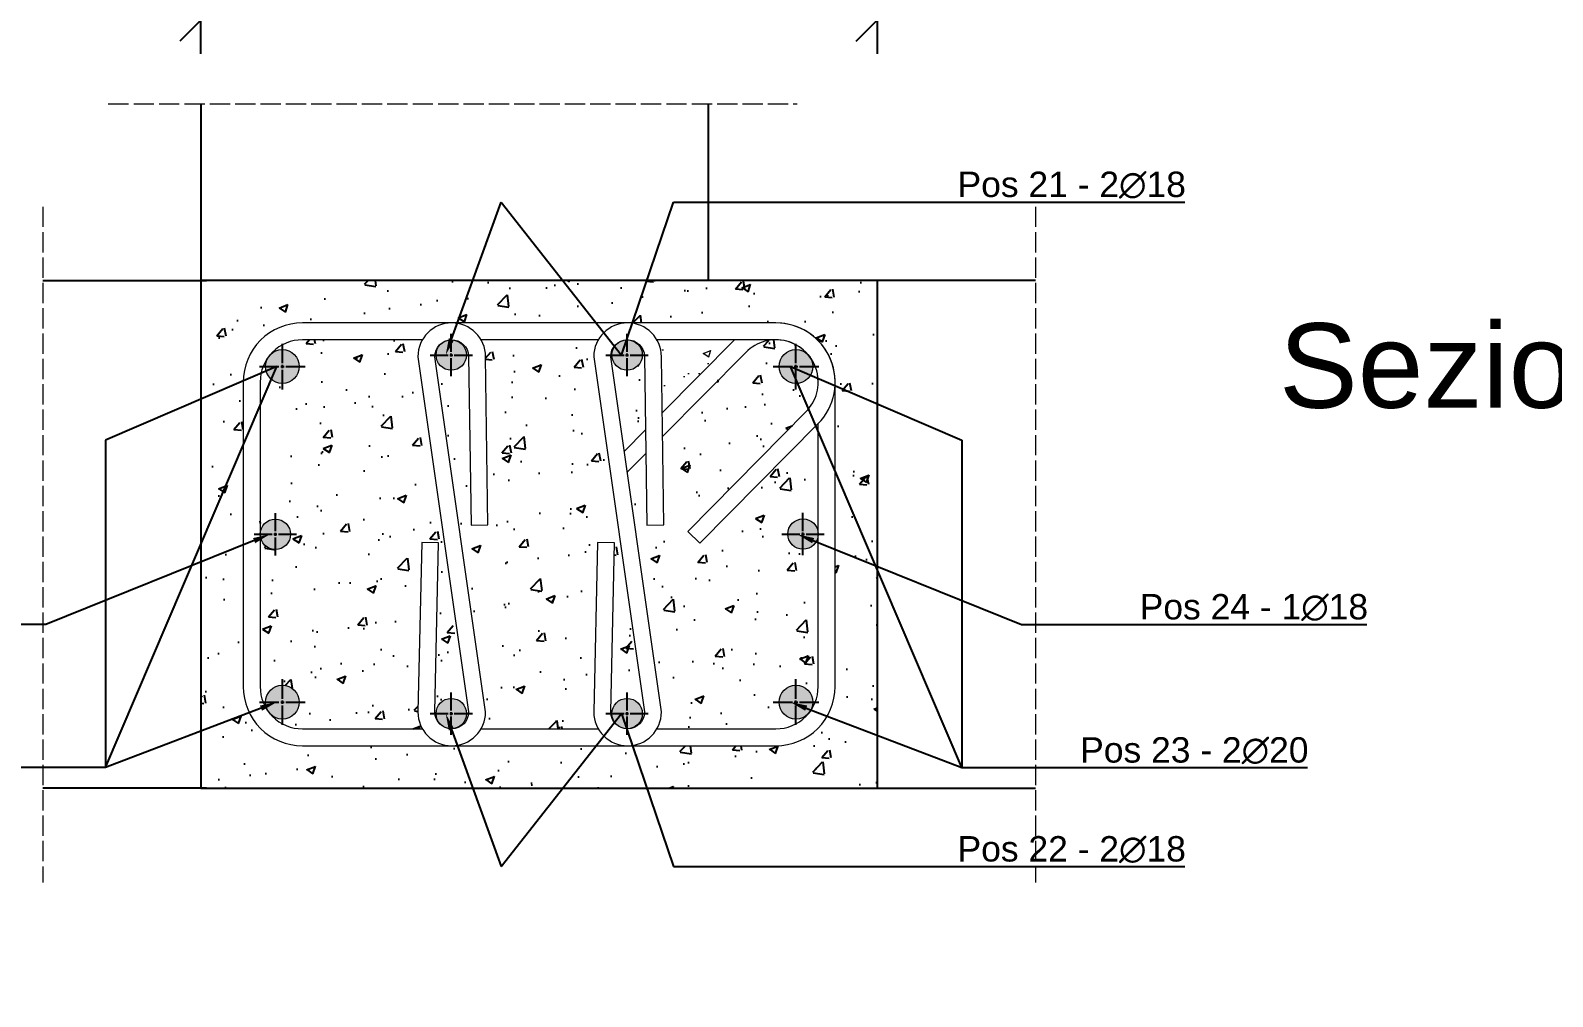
# Model space of a CAD drawing. Header units: millimetres. Extents: x -455371 to 117772, y -78417 to 116564.
# Drawn here: x -243952 to -243052, y 115113 to 115684 of the extents above; entities that cross this region are included whole.
import ezdxf
from ezdxf import colors
from ezdxf.entities.mleader import LeaderData, LeaderLine
from ezdxf.math import Vec2, Vec3

# ---------------------------------------------------------------- set-up
doc = ezdxf.new("R2010")
doc.units = ezdxf.units.MM
doc.linetypes.add('ACAD_ISO02W100', pattern=[15, 12, -3])
doc.linetypes.add('CENTER2', pattern=[28.575, 19.05, -3.175, 3.175, -3.175])
doc.layers.get('0').update_dxf_attribs({"color": 255})
for name, color, linetype, lineweight in [('armature', 5, 'Continuous', 18), ('Cls', 7, 'Continuous', 25), ('quote', 5, 'Continuous', 15), ('RETINO ARMATURE', 253, 'Continuous', 15), ('Scritte', 7, 'Continuous', 15), ('staffe', 10, 'Continuous', 15), ('tratteggio 1 a 50', 230, 'ACAD_ISO02W100', 15)]:
    doc.layers.add(name, color=color, linetype=linetype, lineweight=lineweight)
doc.layers.add('RETINI', color=253, linetype='Continuous')
doc.styles.get("Standard").update_dxf_attribs({"font": 'arial.ttf'})
doc.dimstyles.new('scala 1 a 10', dxfattribs={"dimtxt": 15, "dimasz": 25, "dimexe": 0.183, "dimexo": 0.1, "dimgap": 20, "dimtad": 2, "dimdec": 0, "dimlfac": 0.1, "dimzin": 0, "dimdsep": 46, "dimtxsty": 'Standard', "dimblk": 'OBLIQUE', "dimcen": -25, "dimadec": 0, "dimazin": 0, "dimtfac": 1, "dimtdec": 0, "dimtofl": 0, "dimtmove": 0, "dimatfit": 3, "dimfxl": 20, "dimfxlon": 1, "dimtolj": 1, "dimtzin": 0, "dimarcsym": 0})
pattern_1 = [(50, (97406.984, 50160.367), (52.833554, -4.622335), [5.5245, -60.7695]), (355, (97406.984, 50160.37), (-10.220592, 55.406485), [4.4196, -48.615769]), (100.451445, (97411.387, 50159.98), (42.612962, 50.784148), [4.6951026, -51.646171]), (46.1842, (97406.984, 50175.1), (78.612922, -12.192275), [8.28675, -91.15425]), (96.635558, (97413.535, 50174.08), (68.847199, 71.753576), [7.042657, -77.469326]), (351.18415, (97406.98, 50175.1), (68.847199, 71.753576), [6.62939, -72.923322]), (21, (97414.35, 50171.416), (43.9681735, -29.6569075), [5.5245, -60.7695]), (326, (97414.35, 50171.416), (17.922588, 53.41451), [4.4196, -48.6156]), (71.451445, (97418.014, 50168.945), (61.8907616, 23.757603), [4.6951026, -51.646082]), (37.5, (97406.984, 50160.367), (0.8956949, 24.5209613), [0, -48.02632, 0, -49.3522, 0, -48.79975]), (7.5, (97406.984, 50160.367), (19.3777021, 29.0523667), [0, -28.13812, 0, -46.92142, 0, -18.59915]), (327.5, (97390.558, 50160.367), (39.3212726, -1.6613358), [0, -18.415, 0, -57.4548, 0, -76.2381]), (317.5, (97383.19, 50160.367), (42.9574626, 7.3736824), [0, -23.9395, 0, -38.15588, 0, -54.1401])]

# ---------------------------------------------------------------- blocks, each defined once
blk = doc.blocks.new('*U3343')
at = {"layer": 'Cls', "color": 0, "linetype": 'CENTER2', "transparency": 16777216}
for p, q in [((0, 2), (0, 13.5)), ((-13.5, 0), (-2, 0)), ((2, 0), (13.5, 0)), ((0, -13.5), (0, -2))]:
    blk.add_line(p, q, dxfattribs=at)
at = {"layer": 'Cls', "color": 0, "linetype": 'Continuous', "transparency": 16777216}
for p, q in [((-1, 0), (1, 0)), ((0, -1), (0, 1))]:
    blk.add_line(p, q, dxfattribs=at)
blk = doc.blocks.new('*U3344')
at = {"layer": 'Cls', "color": 0, "linetype": 'CENTER2', "transparency": 16777216}
for p, q in [((0, 1.8), (0, 12.5)), ((-12.5, 0), (-1.8, 0)), ((1.8, 0), (12.5, 0)), ((0, -12.5), (0, -1.8))]:
    blk.add_line(p, q, dxfattribs=at)
at = {"layer": 'Cls', "color": 0, "linetype": 'Continuous', "transparency": 16777216}
for p, q in [((-0.9, 0), (0.9, 0)), ((0, -0.9), (0, 0.9))]:
    blk.add_line(p, q, dxfattribs=at)
blk = doc.blocks.new('*U3345')
at = {"layer": 'Cls', "color": 0, "linetype": 'CENTER2', "transparency": 16777216}
for p, q in [((0, 2), (0, 13.5)), ((-13.5, 0), (-2, 0)), ((2, 0), (13.5, 0)), ((0, -13.5), (0, -2))]:
    blk.add_line(p, q, dxfattribs=at)
at = {"layer": 'Cls', "color": 0, "linetype": 'Continuous', "transparency": 16777216}
for p, q in [((-1, 0), (1, 0)), ((0, -1), (0, 1))]:
    blk.add_line(p, q, dxfattribs=at)
blk = doc.blocks.new('*U3346')
at = {"layer": 'Cls', "color": 0, "linetype": 'CENTER2', "transparency": 16777216}
for p, q in [((0, 1.8), (0, 12.5)), ((-12.5, 0), (-1.8, 0)), ((1.8, 0), (12.5, 0)), ((0, -12.5), (0, -1.8))]:
    blk.add_line(p, q, dxfattribs=at)
at = {"layer": 'Cls', "color": 0, "linetype": 'Continuous', "transparency": 16777216}
for p, q in [((-0.9, 0), (0.9, 0)), ((0, -0.9), (0, 0.9))]:
    blk.add_line(p, q, dxfattribs=at)
blk = doc.blocks.new('*U3347')
at = {"layer": 'Cls', "color": 0, "linetype": 'CENTER2', "transparency": 16777216}
for p, q in [((0, 1.8), (0, 12.5)), ((-12.5, 0), (-1.8, 0)), ((1.8, 0), (12.5, 0)), ((0, -12.5), (0, -1.8))]:
    blk.add_line(p, q, dxfattribs=at)
at = {"layer": 'Cls', "color": 0, "linetype": 'Continuous', "transparency": 16777216}
for p, q in [((-0.9, 0), (0.9, 0)), ((0, -0.9), (0, 0.9))]:
    blk.add_line(p, q, dxfattribs=at)
blk = doc.blocks.new('*U3348')
at = {"layer": 'Cls', "color": 0, "linetype": 'CENTER2', "transparency": 16777216}
for p, q in [((0, 2), (0, 13.5)), ((-13.5, 0), (-2, 0)), ((2, 0), (13.5, 0)), ((0, -13.5), (0, -2))]:
    blk.add_line(p, q, dxfattribs=at)
at = {"layer": 'Cls', "color": 0, "linetype": 'Continuous', "transparency": 16777216}
for p, q in [((-1, 0), (1, 0)), ((0, -1), (0, 1))]:
    blk.add_line(p, q, dxfattribs=at)
blk = doc.blocks.new('*U3349')
at = {"layer": 'Cls', "color": 0, "linetype": 'CENTER2', "transparency": 16777216}
for p, q in [((0, 1.8), (0, 12.5)), ((-12.5, 0), (-1.8, 0)), ((1.8, 0), (12.5, 0)), ((0, -12.5), (0, -1.8))]:
    blk.add_line(p, q, dxfattribs=at)
at = {"layer": 'Cls', "color": 0, "linetype": 'Continuous', "transparency": 16777216}
for p, q in [((-0.9, 0), (0.9, 0)), ((0, -0.9), (0, 0.9))]:
    blk.add_line(p, q, dxfattribs=at)
blk = doc.blocks.new('*U3350')
at = {"layer": 'Cls', "color": 0, "linetype": 'CENTER2', "transparency": 16777216}
for p, q in [((0, 2), (0, 13.5)), ((-13.5, 0), (-2, 0)), ((2, 0), (13.5, 0)), ((0, -13.5), (0, -2))]:
    blk.add_line(p, q, dxfattribs=at)
at = {"layer": 'Cls', "color": 0, "linetype": 'Continuous', "transparency": 16777216}
for p, q in [((-1, 0), (1, 0)), ((0, -1), (0, 1))]:
    blk.add_line(p, q, dxfattribs=at)
blk = doc.blocks.new('*U3334')
at = {"layer": 'Cls', "color": 0, "linetype": 'CENTER2', "transparency": 16777216}
for p, q in [((0, 1.8), (0, 12.5)), ((-12.5, 0), (-1.8, 0)), ((1.8, 0), (12.5, 0)), ((0, -12.5), (0, -1.8))]:
    blk.add_line(p, q, dxfattribs=at)
at = {"layer": 'Cls', "color": 0, "linetype": 'Continuous', "transparency": 16777216}
for p, q in [((-0.9, 0), (0.9, 0)), ((0, -0.9), (0, 0.9))]:
    blk.add_line(p, q, dxfattribs=at)
blk = doc.blocks.new('*U3335')
at = {"layer": 'Cls', "color": 0, "linetype": 'CENTER2', "transparency": 16777216}
for p, q in [((0, 1.8), (0, 12.5)), ((-12.5, 0), (-1.8, 0)), ((1.8, 0), (12.5, 0)), ((0, -12.5), (0, -1.8))]:
    blk.add_line(p, q, dxfattribs=at)
at = {"layer": 'Cls', "color": 0, "linetype": 'Continuous', "transparency": 16777216}
for p, q in [((-0.9, 0), (0.9, 0)), ((0, -0.9), (0, 0.9))]:
    blk.add_line(p, q, dxfattribs=at)
blk = doc.blocks.new('_Oblique')
at = {"color": 0, "linetype": 'ByBlock', "lineweight": -2}
blk.add_line((-0.5, -0.5), (0.5, 0.5), dxfattribs=at)
blk = doc.blocks.new('*D3409')
at = {"layer": 'Defpoints', "color": 0, "transparency": 16777216}
for p in [(-243450.77, 115690.01), (-243850.77, 115235.91), (-243450.77, 115235.91)]:
    blk.add_point(p, dxfattribs=at)
at = {"layer": 'quote', "color": 0, "lineweight": -2, "transparency": 16777216}
for p, q in [((-243850.77, 115670.01), (-243850.77, 115690.19)), ((-243850.77, 115690.01), (-243450.77, 115690.01)), ((-243450.77, 115670.01), (-243450.77, 115690.19))]:
    blk.add_line(p, q, dxfattribs=at)
at = {"layer": 'quote', "color": 0, "lineweight": -2, "transparency": 16777216, "xscale": 25, "yscale": 25, "zscale": 25, "rotation": 180}
blk.add_blockref('_Oblique', (-243850.77, 115690.01), dxfattribs=at)
at = {"layer": 'quote', "color": 0, "lineweight": -2, "transparency": 16777216, "xscale": 25, "yscale": 25, "zscale": 25}
blk.add_blockref('_Oblique', (-243450.77, 115690.01), dxfattribs=at)
at = {"layer": 'quote', "color": 0, "transparency": 16777216, "insert": (-243650.77, 115717.66), "char_height": 15, "attachment_point": 5}
blk.add_mtext('\\A1;40', dxfattribs=at)
blk = doc.blocks.new('*D3410')
at = {"layer": 'Defpoints', "color": 0, "transparency": 16777216}
for p in [(-243850.77, 115535.91), (-244184.08, 115235.91), (-243850.77, 115235.91)]:
    blk.add_point(p, dxfattribs=at)
at = {"layer": 'quote', "color": 0, "lineweight": -2, "transparency": 16777216}
for p, q in [((-244164.08, 115535.91), (-244184.26, 115535.91)), ((-244184.08, 115535.91), (-244184.08, 115235.91)), ((-244164.08, 115235.91), (-244184.26, 115235.91))]:
    blk.add_line(p, q, dxfattribs=at)
at = {"layer": 'quote', "color": 0, "lineweight": -2, "transparency": 16777216, "xscale": 25, "yscale": 25, "zscale": 25}
for p, rotation in [((-244184.08, 115535.91), 90), ((-244184.08, 115235.91), 270)]:
    blk.add_blockref('_Oblique', p, dxfattribs=dict(at, rotation=rotation))
at = {"layer": 'quote', "color": 0, "transparency": 16777216, "insert": (-244211.74, 115385.91), "char_height": 15, "attachment_point": 5, "rotation": 90}
blk.add_mtext('\\A1;30', dxfattribs=at)

msp = doc.modelspace()

# ---------------------------------------------------------------- hatches: boundary and pattern name
at = {"layer": 'RETINI'}
h = msp.add_hatch(dxfattribs=at)
h.set_pattern_fill('AR-CONC', color=256, scale=0.29)
h.set_pattern_definition(pattern_1)
h.paths.add_polyline_path([(-243450.77, 115535.91), (-243550.77, 115535.91), (-243850.77, 115535.91), (-243850.77, 115235.91), (-243450.77, 115235.91)])
h.paths.add_polyline_path([(-243790.77, 115510.91), (-243702.93, 115510.91, -0.010887), (-243702.06, 115510.91), (-243598.93, 115510.91, -0.010887), (-243598.06, 115510.91), (-243510.77, 115510.91, -0.414214), (-243475.77, 115475.91), (-243475.77, 115295.91, -0.414214), (-243510.77, 115260.91), (-243790.77, 115260.91, -0.414214), (-243825.77, 115295.91), (-243825.77, 115475.91, -0.414214)], flags=16)
h.paths.add_polyline_path([(-243790.77, 115500.91), (-243510.77, 115500.91, -0.222674), (-243491.56, 115491.9, -0.188846), (-243488.9, 115485.11, -1), (-243508.9, 115485.11, -0.682303), (-243491.56, 115491.9, 0.437232), (-243528.21, 115493.81), (-243598.49, 115422.78), (-243605.59, 115429.82), (-243535.26, 115500.91), (-243598.77, 115500.91, -0.414214), (-243589.77, 115491.91, -1), (-243607.77, 115491.91, -0.414214), (-243598.77, 115500.91), (-243702.77, 115500.91, -0.414214), (-243693.77, 115491.91, -1), (-243711.77, 115491.91, -0.414214), (-243702.77, 115500.91), (-243790.77, 115500.91, 0.222674), (-243809.98, 115491.9, -0.682303), (-243792.64, 115485.11, -1), (-243812.64, 115485.11, -0.144169), (-243811.04, 115490.53, 0.157515), (-243815.77, 115475.91), (-243815.77, 115385.91, -1), (-243797.77, 115385.91, -1), (-243815.77, 115385.91), (-243815.77, 115295.91, 0.157515), (-243811.04, 115281.28, -0.144169), (-243812.64, 115286.7, -1), (-243792.64, 115286.7, -0.682303), (-243809.98, 115279.91, 0.222674), (-243790.77, 115270.91), (-243702.77, 115270.91, -0.414214), (-243711.77, 115279.91, -1), (-243693.77, 115279.91, -0.414214), (-243702.77, 115270.91), (-243598.77, 115270.91, -0.414214), (-243607.77, 115279.91, -1), (-243589.77, 115279.91, -0.414214), (-243598.77, 115270.91), (-243510.77, 115270.91, 0.222674), (-243491.56, 115279.91, -0.682303), (-243508.9, 115286.7, -1), (-243488.9, 115286.7, -0.144169), (-243490.49, 115281.28, 0.157515), (-243485.77, 115295.91), (-243485.77, 115386.21, -1.008432), (-243503.77, 115386.06, -0.991639), (-243485.77, 115386.21), (-243485.77, 115295.91, -0.157515), (-243490.49, 115281.28, -0.043493), (-243491.56, 115279.91, -0.222674), (-243510.77, 115270.91), (-243790.77, 115270.91, -0.222674), (-243809.98, 115279.91, -0.043493), (-243811.04, 115281.28, -0.157515), (-243815.77, 115295.91), (-243815.77, 115475.91, -0.157515), (-243811.04, 115490.53, -0.043493), (-243809.98, 115491.9, -0.222674)], flags=0)
h = msp.add_hatch(dxfattribs=at)
h.set_pattern_fill('AR-CONC', color=256, scale=0.29)
h.set_pattern_definition(pattern_1)
h.paths.add_polyline_path([(-243722.49, 115490.91, -0.131583), (-243719.81, 115500.91), (-243790.77, 115500.91, 0.222674), (-243809.98, 115491.9, -0.682303), (-243792.64, 115485.11, -1), (-243812.64, 115485.11, -0.144169), (-243811.04, 115490.53, 0.157515), (-243815.77, 115475.91), (-243815.77, 115385.91, -1), (-243797.77, 115385.91, -1), (-243815.77, 115385.91), (-243815.77, 115295.91, 0.157515), (-243811.04, 115281.28, -0.144169), (-243812.64, 115286.7, -1), (-243792.64, 115286.7, -0.682303), (-243809.98, 115279.91, 0.222674), (-243790.77, 115270.91), (-243719.81, 115270.91, -0.131722), (-243722.49, 115280.91), (-243720.21, 115381.08), (-243710.21, 115380.85), (-243712.49, 115280.88, 0.263025), (-243707.62, 115272.33, -0.255661), (-243711.77, 115279.91, -0.931454), (-243693.86, 115281.18)])
h.paths.add_polyline_path([(-243618.49, 115490.91, -0.131583), (-243615.81, 115500.91), (-243685.17, 115500.91, -0.124377), (-243682.5, 115491.48), (-243681.08, 115391.46), (-243691.08, 115391.32), (-243692.5, 115491.31, 0.411576), (-243702.8, 115500.91, -0.41535), (-243693.77, 115491.91, -0.931454), (-243711.68, 115490.63), (-243682.49, 115280.91, -0.131722), (-243685.17, 115270.91), (-243615.81, 115270.91, -0.131722), (-243618.49, 115280.91), (-243616.21, 115381.08), (-243606.21, 115380.85), (-243608.49, 115280.88, 0.263025), (-243603.62, 115272.33, -0.255661), (-243607.77, 115279.91, -0.931454), (-243589.86, 115281.18)])
h.paths.add_polyline_path([(-243485.77, 115386.21, -1.008432), (-243503.77, 115386.06, -0.991639), (-243485.77, 115386.21), (-243485.77, 115451.41), (-243555.84, 115380.59), (-243562.94, 115387.62), (-243493, 115458.32, 0.366439), (-243490.49, 115490.53, -0.144169), (-243488.9, 115485.11, -1), (-243508.9, 115485.11, -0.682303), (-243491.56, 115491.9, 0.448237), (-243528.86, 115493.16), (-243577.82, 115443.67), (-243577.08, 115391.46), (-243587.08, 115391.32), (-243587.68, 115433.71), (-243598.72, 115422.54), (-243578.49, 115280.91, -0.131722), (-243581.17, 115270.91), (-243510.77, 115270.91, 0.222674), (-243491.56, 115279.91, -0.682303), (-243508.9, 115286.7, -1), (-243488.9, 115286.7, -0.144169), (-243490.49, 115281.28, 0.157515), (-243485.77, 115295.91)])
h.paths.add_polyline_path([(-243588.5, 115491.31, 0.393453), (-243598.18, 115500.91), (-243598.77, 115500.91, -0.414214), (-243589.77, 115491.91, -1), (-243607.77, 115491.91, -0.263375), (-243603.4, 115499.62, 0.270702), (-243608.49, 115490.91), (-243600.5, 115434.97), (-243587.88, 115447.72)])
at = {"layer": 'RETINO ARMATURE'}
h = msp.add_hatch(color=256, dxfattribs=at)
h.dxf.hatch_style = 1
h.paths.add_polyline_path([(-243792.64, 115485.11, 0.682303), (-243809.98, 115491.9, 0.01737), (-243811.04, 115490.53, 0.144169), (-243812.64, 115485.11, 1)])
h = msp.add_hatch(color=256, dxfattribs=at)
h.dxf.hatch_style = 1
h.paths.add_polyline_path([(-243693.77, 115491.91, 0.41535), (-243702.8, 115500.91, 0.121079), (-243707.4, 115499.62, 0.263375), (-243711.77, 115491.91, 1)])
h = msp.add_hatch(color=256, dxfattribs=at)
h.dxf.hatch_style = 1
h.paths.add_polyline_path([(-243598.8, 115500.91, 0.121079), (-243603.4, 115499.62, 0.263375), (-243607.77, 115491.91, 1), (-243589.77, 115491.91, 0.41535)])
h = msp.add_hatch(dxfattribs=at)
h.set_pattern_fill('AR-CONC', color=256, scale=0.25)
h.set_pattern_definition([(50, (97406.984, 50160.367), (45.5461672, -3.9847714), [4.7625, -52.3875]), (355, (97406.984, 50160.367), (-8.8108554, 47.764211), [3.81, -41.910146]), (100.451445, (97410.78, 50160.035), (36.735312, 43.779438), [4.047502, -44.522561]), (46.1842, (97406.984, 50173.07), (67.76976, -10.510582), [7.14375, -78.58125]), (96.635558, (97412.63, 50172.19), (59.351034, 61.856531), [6.071256, -66.783902]), (351.184151, (97406.984, 50173.07), (59.351034, 61.856531), [5.714992, -62.864933]), (21, (97413.334, 50169.892), (37.903598, -25.5662995), [4.7625, -52.3875]), (326, (97413.334, 50169.892), (15.450507, 46.0469915), [3.81, -41.91]), (71.451445, (97416.493, 50167.76), (53.354105, 20.480692), [4.047502, -44.5224844]), (37.5, (97406.984, 50160.367), (0.7721508, 21.1387597), [0, -41.402, 0, -42.545, 0, -42.06875]), (7.5, (97406.984, 50160.367), (16.7049156, 25.0451437), [0, -24.257, 0, -40.4495, 0, -16.03375]), (327.5, (97392.823, 50160.367), (33.8976488, -1.432186), [0, -15.875, 0, -49.53, 0, -65.7225]), (317.5, (97386.473, 50160.367), (37.0322953, 6.3566228), [0, -20.6375, 0, -32.893, 0, -46.6725])])
h.paths.add_polyline_path([(-243535.26, 115500.91), (-243581.17, 115500.91, -0.124377), (-243578.5, 115491.48), (-243578.02, 115457.69)])
h = msp.add_hatch(color=256, dxfattribs=at)
h.dxf.hatch_style = 1
h.paths.add_polyline_path([(-243490.49, 115490.53, 0.01737), (-243491.56, 115491.9, 0.682303), (-243508.9, 115485.11, 1), (-243488.9, 115485.11, 0.144169)])
h = msp.add_hatch(color=256, dxfattribs=at)
h.dxf.hatch_style = 1
h.paths.add_polyline_path([(-243815.77, 115385.91, 1), (-243797.77, 115385.91, 1)])
h = msp.add_hatch(color=256, dxfattribs=at)
h.dxf.hatch_style = 1
h.paths.add_polyline_path([(-243485.77, 115385.91), (-243485.77, 115386.21, 0.991639), (-243503.77, 115386.06, 0.991639)])
h = msp.add_hatch(color=256, dxfattribs=at)
h.dxf.hatch_style = 1
h.paths.add_polyline_path([(-243812.64, 115286.7, 0.144169), (-243811.04, 115281.28, 0.01737), (-243809.98, 115279.91, 0.682303), (-243792.64, 115286.7, 1)])
h = msp.add_hatch(color=256, dxfattribs=at)
h.dxf.hatch_style = 1
h.paths.add_polyline_path([(-243508.9, 115286.7, 0.682303), (-243491.56, 115279.91, 0.01737), (-243490.49, 115281.28, 0.144169), (-243488.9, 115286.7, 1)])
h = msp.add_hatch(color=256, dxfattribs=at)
h.dxf.hatch_style = 1
h.paths.add_polyline_path([(-243711.77, 115279.91, 0.255661), (-243707.62, 115272.33, 0.135902), (-243702.47, 115270.91, 0.40471), (-243693.77, 115279.91, 1)])
h = msp.add_hatch(color=256, dxfattribs=at)
h.dxf.hatch_style = 1
h.paths.add_polyline_path([(-243607.77, 115279.91, 0.255661), (-243603.62, 115272.33, 0.135902), (-243598.47, 115270.91, 0.40471), (-243589.77, 115279.91, 1)])

# ---------------------------------------------------------------- linework, layer by layer
at = {"layer": 'armature'}
for centre, radius in [((-243802.64, 115485.11), 10), ((-243702.77, 115491.91), 9), ((-243598.77, 115491.91), 9), ((-243498.9, 115485.11), 10), ((-243806.77, 115385.91), 9), ((-243494.77, 115386.06), 9), ((-243802.64, 115286.7), 10), ((-243498.9, 115286.7), 10), ((-243702.77, 115279.91), 9), ((-243598.77, 115279.91), 9)]:
    msp.add_circle(centre, radius, dxfattribs=at)
at = {"layer": 'Cls'}
for points in [[(-243850.77, 115640.49), (-243850.77, 115535.91)], [(-243550.77, 115640.49), (-243550.77, 115535.91)], [(-243944.19, 115535.91), (-243847.48, 115535.91)], [(-243850.77, 115535.91), (-243850.77, 115235.91), (-243450.77, 115235.91), (-243450.77, 115535.91), (-243850.77, 115535.91), (-243850.77, 115385.91)], [(-243357.34, 115535.91), (-243454.05, 115535.91)], [(-243847.48, 115235.91), (-243944.19, 115235.91)], [(-243454.05, 115235.91), (-243357.34, 115235.91)]]:
    msp.add_lwpolyline(points, dxfattribs=at)
at = {"layer": 'staffe'}
for points in [[(-243510.77, 115510.91), (-243790.77, 115510.91, 0.414214), (-243825.77, 115475.91), (-243825.77, 115295.91, 0.414214), (-243790.77, 115260.91), (-243510.77, 115260.91, 0.414214), (-243475.77, 115295.91), (-243475.77, 115475.91, 0.414214)], [(-243712.49, 115280.88), (-243710.21, 115380.85), (-243720.21, 115381.08), (-243722.49, 115280.91, 0.666247), (-243722.49, 115280.91, 1), (-243682.49, 115280.91), (-243712.49, 115490.91, -0.980013), (-243692.5, 115491.31), (-243691.08, 115391.32), (-243681.08, 115391.46), (-243682.49, 115490.91, 0.666247), (-243682.49, 115490.91, 1), (-243722.49, 115490.91), (-243692.49, 115280.91, -0.998301)], [(-243608.49, 115280.88), (-243606.21, 115380.85), (-243616.21, 115381.08), (-243618.49, 115280.91, 0.666247), (-243618.49, 115280.91, 1), (-243578.49, 115280.91), (-243608.49, 115490.91, -0.980013), (-243588.5, 115491.31), (-243587.08, 115391.32), (-243577.08, 115391.46), (-243578.49, 115490.91, 0.666247), (-243578.49, 115490.91, 1), (-243618.49, 115490.91), (-243588.49, 115280.91, -0.998301)]]:
    msp.add_lwpolyline(points, format="xyb", close=True, dxfattribs=at)
for points in [[(-243492.61, 115458.71), (-243562.94, 115387.62), (-243555.84, 115380.59), (-243485.89, 115451.29, 0.666247), (-243510.77, 115510.91, 0.666247)], [(-243719.81, 115500.91), (-243790.77, 115500.91, 0.414214), (-243815.77, 115475.91), (-243815.77, 115295.91, 0.414214), (-243790.77, 115270.91), (-243719.81, 115270.91)], [(-243485.77, 115475.91, 0.414214), (-243510.77, 115500.91), (-243581.17, 115500.91)], [(-243578.02, 115457.69), (-243535.26, 115500.91, 0.003888), (-243535.65, 115500.52)], [(-243581.17, 115270.91), (-243510.77, 115270.91, 0.414214), (-243485.77, 115295.91), (-243485.77, 115451.41)]]:
    msp.add_lwpolyline(points, format="xyb", dxfattribs=at)
for points in [[(-243702.18, 115500.91), (-243702.8, 115500.91)], [(-243615.81, 115500.91), (-243685.17, 115500.91)], [(-243598.18, 115500.91), (-243598.8, 115500.91)], [(-243528.54, 115493.49), (-243577.82, 115443.67)], [(-243600.5, 115434.97), (-243587.88, 115447.72)], [(-243587.68, 115433.71), (-243598.49, 115422.78), (-243598.8, 115423.1)], [(-243685.17, 115270.91), (-243615.81, 115270.91)]]:
    msp.add_lwpolyline(points, dxfattribs=at)
msp.add_arc((-243510.77, 115475.91), 25, 315.30636, 135.30636, dxfattribs=at)
at = {"layer": 'tratteggio 1 a 50'}
for points in [[(-243905.57, 115640.49), (-243498.17, 115640.49)], [(-243944.19, 115579.62), (-243944.19, 115180.14)], [(-243357.34, 115579.62), (-243357.34, 115180.14)]]:
    msp.add_lwpolyline(points, dxfattribs=at)

# ---------------------------------------------------------------- block references
at = {"layer": 'Cls', "linetype": 'CENTER2'}
for name, p in [('*U3335', (-243702.77, 115491.91)), ('*U3334', (-243598.77, 115491.91)), ('*U3343', (-243802.64, 115485.11)), ('*U3350', (-243498.9, 115485.11)), ('*U3344', (-243806.77, 115385.91)), ('*U3349', (-243494.77, 115386.06)), ('*U3345', (-243802.64, 115286.7)), ('*U3348', (-243498.9, 115286.7)), ('*U3346', (-243702.77, 115279.91)), ('*U3347', (-243598.77, 115279.91))]:
    msp.add_blockref(name, p, dxfattribs=at)

# ---------------------------------------------------------------- texts
at = {"layer": 'Scritte', "insert": (-243213.29, 115510.71), "char_height": 50, "attachment_point": 1}
msp.add_mtext_dynamic_manual_height_columns('Sezione A-A', width=923.0937, gutter_width=12.5, heights=[0], dxfattribs=at)

# ---------------------------------------------------------------- dimensions: what is measured, and where the dimension line sits
at = {"layer": 'quote'}
dim = msp.add_linear_dim(base=(-243450.77, 115690.01), p1=(-243850.77, 115235.91), p2=(-243450.77, 115235.91), dimstyle='scala 1 a 10', dxfattribs=at)
dim.commit()
dim.dimension.update_dxf_attribs({"geometry": '*D3409', "text_midpoint": (-243650.77, 115717.66)})
dim = msp.add_linear_dim(base=(-244184.08, 115235.91), p1=(-243850.77, 115535.91), p2=(-243850.77, 115235.91), angle=90, dimstyle='scala 1 a 10', dxfattribs=at)
dim.commit()
dim.dimension.update_dxf_attribs({"geometry": '*D3410', "text_midpoint": (-244211.74, 115385.91)})

# ---------------------------------------------------------------- leaders
ml = msp.add_multileader_mtext('Standard', dxfattribs=at)
ml.set_content('Pos 21 - 2∅18', color=256)
ml.set_leader_properties()
ml.build(insert=Vec2(0, 0))
ml.multileader.update_dxf_attribs({"text_left_attachment_type": 6, "text_right_attachment_type": 6, "dogleg_length": 20, "arrow_head_size": 10})
ctx = ml.context
ctx.base_point, ctx.char_height, ctx.arrow_head_size, ctx.landing_gap_size, ctx.plane_origin = Vec3(-243453.37, 115582.33), 15, 10, 50, Vec3(-243805.93, 115485.11)
ctx.left_attachment, ctx.right_attachment = 6, 6
notes = []
notes.append((ctx, [(0, (1, 1, 0), (-243473.37, 115582.33), (1, 0), 20, [(2, [(-243706.05, 115491.91), (-243673.29, 115582.33), (-243602.05, 115491.91), (-243571.41, 115582.33)], 0, [])])]))
ctx.mtext.insert, ctx.mtext.flow_direction = Vec3(-243403.37, 115600.33), 5
ml = msp.add_multileader_mtext('Standard', dxfattribs=at)
ml.set_content('Pos 19 - 2∅20', color=256)
ml.set_leader_properties()
ml.build(insert=Vec2(0, 0))
ml.multileader.update_dxf_attribs({"text_left_attachment_type": 6, "text_right_attachment_type": 6, "dogleg_length": 20, "arrow_head_size": 10})
ctx = ml.context
ctx.base_point, ctx.char_height, ctx.arrow_head_size, ctx.landing_gap_size, ctx.plane_origin = Vec3(-244159.76, 115247.96), 15, 10, 50, Vec3(-243805.93, 115286.7)
ctx.left_attachment, ctx.right_attachment, ctx.text_align_type = 6, 6, 2
notes.append((ctx, [(0, (1, 1, 0), (-243907.25, 115247.96), (-1, 0), 20, [(1, [(-243805.93, 115286.7), (-243907.25, 115247.96), (-243805.93, 115485.11), (-243907.25, 115441.52)], 0, [])])]))
ctx.mtext.insert, ctx.mtext.alignment, ctx.mtext.flow_direction = Vec3(-243977.25, 115265.96), 3, 5
ml = msp.add_multileader_mtext('Standard', dxfattribs=at)
ml.set_content('Pos 23 - 2∅20', color=256)
ml.set_leader_properties()
ml.build(insert=Vec2(0, 0))
ml.multileader.update_dxf_attribs({"text_left_attachment_type": 6, "text_right_attachment_type": 6, "dogleg_length": 20, "arrow_head_size": 10})
ctx = ml.context
ctx.base_point, ctx.char_height, ctx.arrow_head_size, ctx.landing_gap_size, ctx.plane_origin = Vec3(-243380.86, 115247.96), 15, 10, 50, Vec3(-243502.18, 115286.7)
ctx.left_attachment, ctx.right_attachment = 6, 6
notes.append((ctx, [(0, (1, 1, 0), (-243400.86, 115247.96), (1, 0), 20, [(1, [(-243502.18, 115286.7), (-243400.86, 115247.96), (-243502.18, 115485.11), (-243400.86, 115441.52)], 0, [])])]))
ctx.mtext.insert, ctx.mtext.flow_direction = Vec3(-243330.86, 115265.96), 5
ml = msp.add_multileader_mtext('Standard', dxfattribs=at)
ml.set_content('Pos 20 - 1∅18', color=256)
ml.set_leader_properties()
ml.build(insert=Vec2(0, 0))
ml.multileader.update_dxf_attribs({"text_left_attachment_type": 6, "text_right_attachment_type": 6, "dogleg_length": 20, "arrow_head_size": 10})
ctx = ml.context
ctx.base_point, ctx.char_height, ctx.arrow_head_size, ctx.landing_gap_size, ctx.plane_origin = Vec3(-244195.06, 115332.61), 15, 10, 50, Vec3(-243498.05, 115250.38)
ctx.left_attachment, ctx.right_attachment, ctx.text_align_type = 6, 6, 2
notes.append((ctx, [(0, (1, 1, 0), (-243942.47, 115332.61), (-1, 0), 20, [(3, [(-243810.06, 115385.91), (-243942.47, 115332.61)], 0, [])])]))
ctx.mtext.insert, ctx.mtext.alignment, ctx.mtext.flow_direction = Vec3(-244012.47, 115350.61), 3, 5
ml = msp.add_multileader_mtext('Standard', dxfattribs=at)
ml.set_content('Pos 24 - 1∅18', color=256)
ml.set_leader_properties()
ml.build(insert=Vec2(0, 0))
ml.multileader.update_dxf_attribs({"text_left_attachment_type": 6, "text_right_attachment_type": 6, "dogleg_length": 20, "arrow_head_size": 10})
ctx = ml.context
ctx.base_point, ctx.char_height, ctx.arrow_head_size, ctx.landing_gap_size, ctx.plane_origin = Vec3(-243345.64, 115332.61), 15, 10, 50, Vec3(-243810.05, 115250.38)
ctx.left_attachment, ctx.right_attachment = 6, 6
notes.append((ctx, [(0, (1, 1, 0), (-243365.64, 115332.61), (1, 0), 20, [(3, [(-243498.05, 115385.91), (-243365.64, 115332.61)], 0, [])])]))
ctx.mtext.insert, ctx.mtext.flow_direction = Vec3(-243295.64, 115350.61), 5
ml = msp.add_multileader_mtext('Standard', dxfattribs=at)
ml.set_content('Pos 22 - 2∅18', color=256)
ml.set_leader_properties()
ml.build(insert=Vec2(0, 0))
ml.multileader.update_dxf_attribs({"text_left_attachment_type": 6, "text_right_attachment_type": 6, "dogleg_length": 20, "arrow_head_size": 10})
ctx = ml.context
ctx.base_point, ctx.char_height, ctx.arrow_head_size, ctx.landing_gap_size, ctx.plane_origin = Vec3(-243453.37, 115189.48), 15, 10, 50, Vec3(-243805.93, 115286.7)
ctx.left_attachment, ctx.right_attachment = 6, 6
notes.append((ctx, [(0, (1, 1, 0), (-243473.37, 115189.48), (1, 0), 20, [(2, [(-243706.05, 115279.91), (-243673.29, 115189.48), (-243602.05, 115279.91), (-243571.41, 115189.48)], 0, [])])]))
ctx.mtext.insert, ctx.mtext.flow_direction = Vec3(-243403.37, 115207.48), 5
for ctx, leaders in notes:
    for number, flags, end, landing, length, lines in leaders:
        leader = LeaderData()
        leader.index, (leader.has_last_leader_line, leader.has_dogleg_vector, leader.attachment_direction) = number, flags
        leader.last_leader_point, leader.dogleg_vector, leader.dogleg_length = Vec3(end), Vec3(landing), length
        for number, points, colour, breaks in lines:
            line = LeaderLine()
            line.index, line.vertices, line.color, line.breaks = number, Vec3.list(points), colors.encode_raw_color(colour), breaks
            leader.lines.append(line)
        ctx.leaders.append(leader)

doc.saveas('drawing.dxf')
